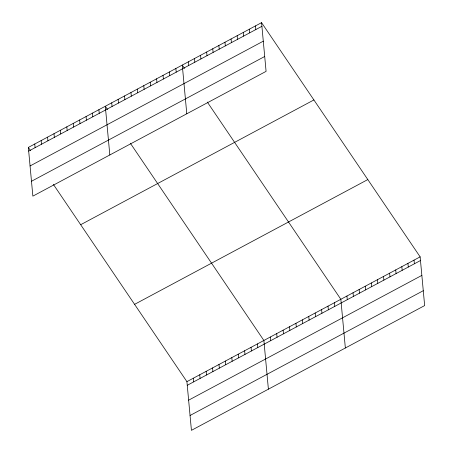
<?xml version="1.0" encoding="UTF-8"?>
<svg xmlns="http://www.w3.org/2000/svg" width="453" height="453" viewBox="0 0 453 453"><rect width="100%" height="100%" fill="white"/><g stroke="black" fill="none" stroke-linecap="round" stroke-linejoin="round"><path stroke-width="0.68" d="M261.568 22.65L266.087 71.359L32.865 196.138L28.346 147.423L261.568 22.65L420.135 256.862L424.654 305.577L191.432 430.35L186.913 381.641L53.392 184.416M28.686 151.092L261.908 26.314M30.068 165.957L263.284 41.178M31.489 181.268L264.705 56.495M80.674 224.716L313.895 99.943M134.586 304.348L367.808 179.575M186.913 381.641L420.135 256.862M187.253 385.305L420.475 260.532M188.635 400.169L421.856 275.396M190.056 415.486L423.272 290.713M184.513 68.386L182.27 65.073L186.789 113.782M207.315 102.061L340.837 299.286L345.356 348M107.554 109.564L105.311 106.251L109.83 154.96M130.351 143.239L263.878 340.463L268.397 389.172M28.346 147.423L30.589 150.736M414.036 260.13L414.376 263.793M407.938 263.391L408.278 267.055M401.834 266.653L402.173 270.322M395.735 269.92L396.075 273.584M389.637 273.182L389.976 276.845M383.538 276.443L383.878 280.113M377.44 279.711L377.779 283.374M371.335 282.972L371.675 286.636M365.237 286.234L365.577 289.903M359.138 289.501L359.478 293.165M353.04 292.763L353.38 296.426M346.941 296.024L347.281 299.693M334.427 302.717L334.767 306.387M328.012 306.149L328.351 309.818M321.602 309.58L321.941 313.25M315.186 313.012L315.526 316.681M308.77 316.443L309.11 320.112M302.361 319.875L302.7 323.544M295.945 323.306L296.285 326.975M289.529 326.738L289.869 330.407M255.469 25.912L255.809 29.581M283.119 330.169L283.459 333.838M249.365 29.179L249.705 32.843M276.704 333.601L277.043 337.27M243.267 32.44L243.606 36.104M270.294 337.032L270.634 340.701M237.168 35.702L237.508 39.371M231.07 38.969L231.409 42.633M257.463 343.895L257.802 347.559M224.971 42.231L225.311 45.895M251.053 347.326L251.392 350.99M218.867 45.493L219.207 49.162M244.637 350.758L244.977 354.422M212.768 48.754L213.108 52.423M238.221 354.189L238.561 357.853M206.67 52.021L207.01 55.685M231.811 357.621L232.151 361.284M200.571 55.283L200.911 58.947M225.396 361.052L225.736 364.716M194.473 58.545L194.813 62.214M218.98 364.484L219.326 368.147M188.369 61.812L188.708 65.475M212.57 367.915L212.91 371.579M206.155 371.347L206.494 375.01M175.86 68.505L176.2 72.169M199.745 374.778L200.084 378.442M169.445 71.936L169.784 75.6M193.329 378.21L193.669 381.873M163.029 75.368L163.369 79.032M156.619 78.799L156.959 82.463M150.203 82.231L150.543 85.894M143.788 85.662L144.128 89.326M137.378 89.094L137.718 92.757M130.962 92.525L131.302 96.189M124.552 95.957L124.892 99.62M118.137 99.388L118.476 103.052M111.721 102.82L112.061 106.483M98.896 109.683L99.235 113.346M92.48 113.114L92.82 116.778M86.07 116.546L86.41 120.209M79.654 119.977L79.994 123.641M73.239 123.409L73.584 127.072M66.829 126.84L67.169 130.504M60.413 130.266L60.753 133.935M54.003 133.697L54.343 137.367M47.588 137.129L47.927 140.798M41.172 140.56L41.512 144.23M34.762 143.992L35.102 147.661"/></g></svg>
